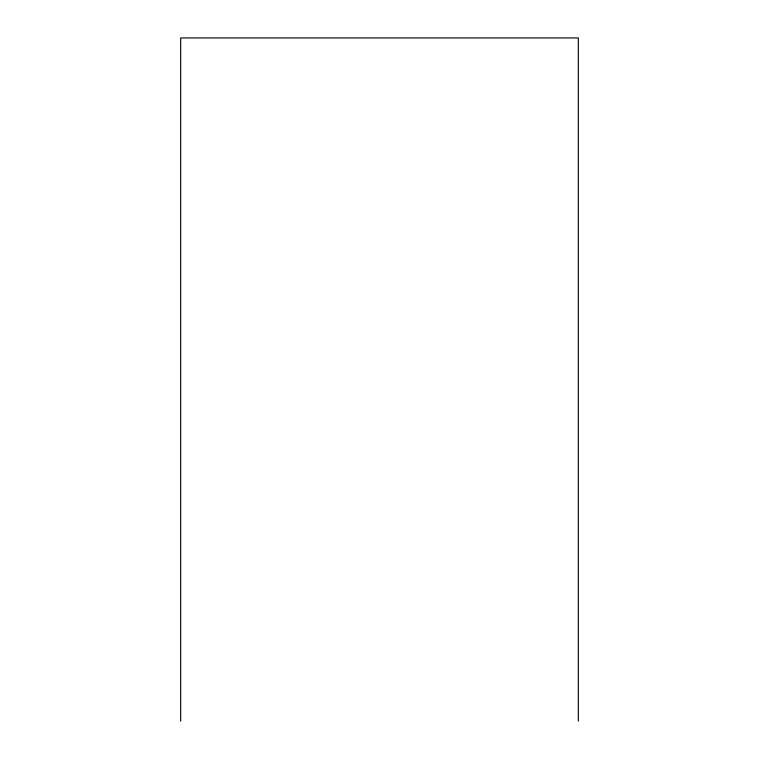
<?xml version="1.0" encoding="UTF-8"?>
<svg xmlns="http://www.w3.org/2000/svg" width="759" height="759" viewBox="0 0 759 759"><rect width="100%" height="100%" fill="white"/><g stroke="black" fill="none" stroke-linecap="round" stroke-linejoin="round"><path stroke-width="1.14" d="M578.33 721.05L578.33 37.95L180.67 37.95L180.67 721.05"/></g></svg>
